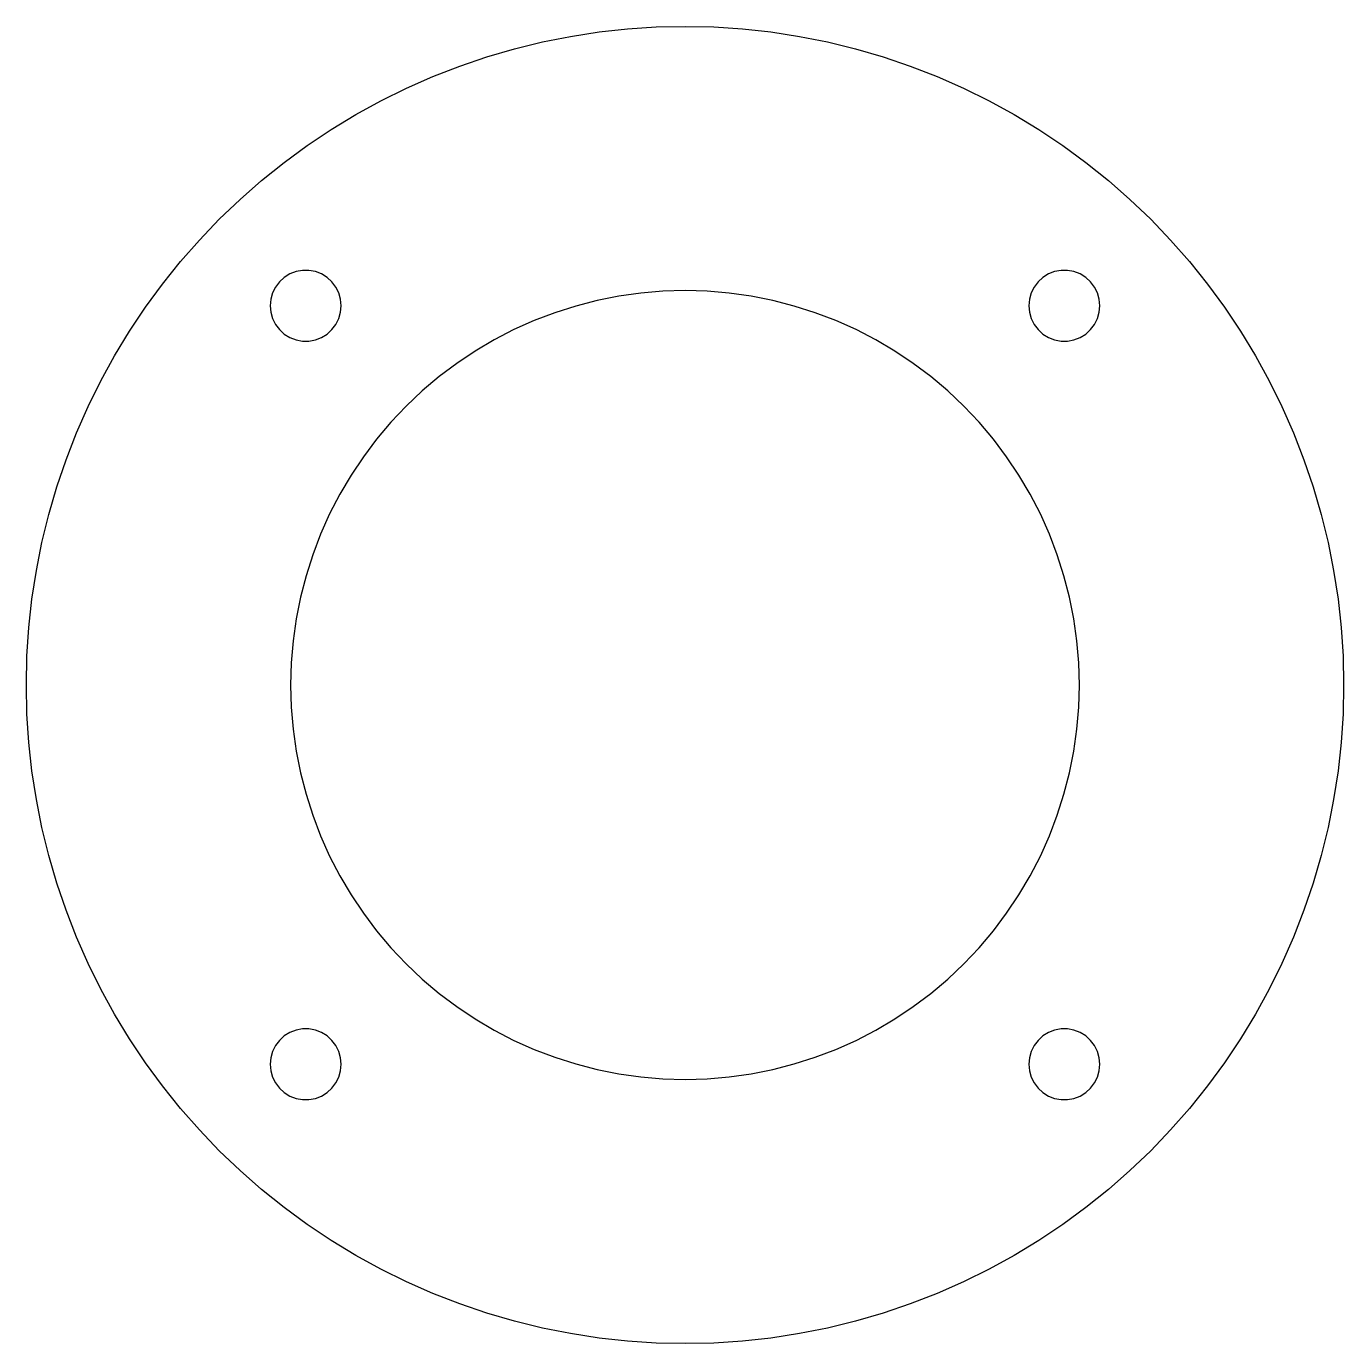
# Model space of a CAD drawing. Header units: millimetres. Extents: x 0 to 83.5, y 0 to 83.5.
import ezdxf

# ---------------------------------------------------------------- set-up
doc = ezdxf.new("R2010")
doc.units = ezdxf.units.MM
doc.layers.add('CUT', color=1, linetype='Continuous')

msp = doc.modelspace()

# ---------------------------------------------------------------- linework, layer by layer
at = {"layer": 'CUT'}
for points in [[(82.5104, 32.7136), (82.0774, 30.9443), (81.5677, 29.1955), (80.9822, 27.4707), (80.322, 25.773), (79.5884, 24.1057), (78.7827, 22.472), (77.9066, 20.875), (76.9616, 19.3177), (75.9496, 17.8032), (74.8725, 16.3342), (73.7324, 14.9136), (72.5313, 13.5441), (71.2717, 12.2283), (69.9559, 10.9687), (68.5864, 9.7676), (67.1658, 8.6275), (65.6968, 7.5504), (64.1823, 6.5384), (62.625, 5.5934), (61.028, 4.7173), (59.3943, 3.9116), (57.727, 3.178), (56.0293, 2.5178), (54.3045, 1.9323), (52.5557, 1.4226), (50.7864, 0.9896), (48.9998, 0.6343), (47.1995, 0.3572), (45.3888, 0.1589), (43.5711, 0.0397), (41.75, 0), (39.9289, 0.0397), (38.1112, 0.1589), (36.3005, 0.3572), (34.5002, 0.6343), (32.7136, 0.9896), (30.9443, 1.4226), (29.1955, 1.9323), (27.4707, 2.5178), (25.773, 3.178), (24.1057, 3.9116), (22.472, 4.7173), (20.875, 5.5934), (19.3177, 6.5384), (17.8032, 7.5504), (16.3342, 8.6275), (14.9136, 9.7676), (13.5441, 10.9687), (12.2283, 12.2283), (10.9687, 13.5441), (9.7676, 14.9136), (8.6275, 16.3342), (7.5504, 17.8032), (6.5384, 19.3177), (5.5934, 20.875), (4.7173, 22.472), (3.9116, 24.1057), (3.178, 25.773), (2.5178, 27.4707), (1.9323, 29.1955), (1.4226, 30.9443), (0.9896, 32.7136), (0.6343, 34.5002), (0.3572, 36.3005), (0.1589, 38.1112), (0.0397, 39.9289), (0, 41.75), (0.0397, 43.5711), (0.1589, 45.3888), (0.3572, 47.1995), (0.6343, 48.9998), (0.9896, 50.7864), (1.4226, 52.5557), (1.9323, 54.3045), (2.5178, 56.0293), (3.178, 57.727), (3.9116, 59.3943), (4.7173, 61.028), (5.5934, 62.625), (6.5384, 64.1823), (7.5504, 65.6968), (8.6275, 67.1658), (9.7676, 68.5864), (10.9687, 69.9559), (12.2283, 71.2717), (13.5441, 72.5313), (14.9136, 73.7324), (16.3342, 74.8725), (17.8032, 75.9496), (19.3177, 76.9616), (20.875, 77.9066), (22.472, 78.7827), (24.1057, 79.5884), (25.773, 80.322), (27.4707, 80.9822), (29.1955, 81.5677), (30.9443, 82.0774), (32.7136, 82.5104), (34.5002, 82.8657), (36.3005, 83.1428), (38.1112, 83.3411), (39.9289, 83.4603), (41.75, 83.5), (43.5711, 83.4603), (45.3888, 83.3411), (47.1995, 83.1428), (48.9998, 82.8657), (50.7864, 82.5104), (52.5557, 82.0774), (54.3045, 81.5677), (56.0293, 80.9822), (57.727, 80.322), (59.3943, 79.5884), (61.028, 78.7827), (62.625, 77.9066), (64.1823, 76.9616), (65.6968, 75.9496), (67.1658, 74.8725), (68.5864, 73.7324), (69.9559, 72.5313), (71.2717, 71.2717), (72.5313, 69.9559), (73.7324, 68.5864), (74.8725, 67.1658), (75.9496, 65.6968), (76.9616, 64.1823), (77.9066, 62.625), (78.7827, 61.028), (79.5884, 59.3943), (80.322, 57.727), (80.9822, 56.0293), (81.5677, 54.3045), (82.0774, 52.5557), (82.5104, 50.7864), (82.8657, 48.9998), (83.1428, 47.1995), (83.3411, 45.3888), (83.4603, 43.5711), (83.5, 41.75), (83.4603, 39.9289), (83.3411, 38.1112), (83.1428, 36.3005), (82.8657, 34.5002)], [(19.6214, 66.9761), (19.3711, 67.3074), (19.0643, 67.5872), (18.7113, 67.8057), (18.3241, 67.9557), (17.916, 68.032), (17.5008, 68.032), (17.0926, 67.9557), (16.7055, 67.8057), (16.3524, 67.5872), (16.0456, 67.3074), (15.7954, 66.9761), (15.6103, 66.6044), (15.4967, 66.2051), (15.4584, 65.7916), (15.4967, 65.3782), (15.6103, 64.9788), (15.7954, 64.6072), (16.0456, 64.2758), (16.3524, 63.9961), (16.7055, 63.7775), (17.0926, 63.6275), (17.5008, 63.5512), (17.916, 63.5512), (18.3241, 63.6275), (18.7113, 63.7775), (19.0643, 63.9961), (19.3711, 64.2758), (19.6214, 64.6072), (19.8064, 64.9788), (19.9201, 65.3782), (19.9584, 65.7916), (19.9201, 66.2051), (19.8064, 66.6044)], [(67.4544, 67.3074), (67.1476, 67.5872), (66.7945, 67.8057), (66.4074, 67.9557), (65.9992, 68.032), (65.584, 68.032), (65.1759, 67.9557), (64.7887, 67.8057), (64.4357, 67.5872), (64.1289, 67.3074), (63.8786, 66.9761), (63.6936, 66.6044), (63.5799, 66.2051), (63.5416, 65.7916), (63.5799, 65.3782), (63.6936, 64.9788), (63.8786, 64.6072), (64.1289, 64.2758), (64.4357, 63.9961), (64.7887, 63.7775), (65.1759, 63.6275), (65.584, 63.5512), (65.9992, 63.5512), (66.4074, 63.6275), (66.7945, 63.7775), (67.1476, 63.9961), (67.4544, 64.2758), (67.7046, 64.6072), (67.8897, 64.9788), (68.0033, 65.3782), (68.0416, 65.7916), (68.0033, 66.2051), (67.8897, 66.6044), (67.7046, 66.9761)], [(65.7729, 48.6709), (65.3471, 50.007), (64.847, 51.3171), (64.2742, 52.5971), (63.6306, 53.843), (62.9181, 55.0508), (62.139, 56.2168), (61.2958, 57.3372), (60.3911, 58.4087), (59.4277, 59.4277), (58.4087, 60.3911), (57.3372, 61.2958), (56.2168, 62.139), (55.0508, 62.9181), (53.843, 63.6306), (52.5971, 64.2742), (51.3171, 64.847), (50.007, 65.3471), (48.6709, 65.7729), (47.313, 66.1232), (45.9377, 66.3968), (44.5491, 66.5928), (43.1518, 66.7107), (41.75, 66.75), (40.3482, 66.7107), (38.9509, 66.5928), (37.5623, 66.3968), (36.187, 66.1232), (34.8291, 65.7729), (33.493, 65.3471), (32.1829, 64.847), (30.9029, 64.2742), (29.657, 63.6306), (28.4492, 62.9181), (27.2832, 62.139), (26.1628, 61.2958), (25.0913, 60.3911), (24.0723, 59.4277), (23.1089, 58.4087), (22.2042, 57.3372), (21.361, 56.2168), (20.5819, 55.0508), (19.8694, 53.843), (19.2258, 52.5971), (18.653, 51.3171), (18.1529, 50.007), (17.7271, 48.6709), (17.3768, 47.313), (17.1032, 45.9377), (16.9072, 44.5491), (16.7893, 43.1518), (16.75, 41.75), (16.7893, 40.3482), (16.9072, 38.9509), (17.1032, 37.5623), (17.3768, 36.187), (17.7271, 34.8291), (18.1529, 33.493), (18.653, 32.1829), (19.2258, 30.9029), (19.8694, 29.657), (20.5819, 28.4492), (21.361, 27.2832), (22.2042, 26.1628), (23.1089, 25.0913), (24.0723, 24.0723), (25.0913, 23.1089), (26.1628, 22.2042), (27.2832, 21.361), (28.4492, 20.5819), (29.657, 19.8694), (30.9029, 19.2258), (32.1829, 18.653), (33.493, 18.1529), (34.8291, 17.7271), (36.187, 17.3768), (37.5623, 17.1032), (38.9509, 16.9072), (40.3482, 16.7893), (41.75, 16.75), (43.1518, 16.7893), (44.5491, 16.9072), (45.9377, 17.1032), (47.313, 17.3768), (48.6709, 17.7271), (50.007, 18.1529), (51.3171, 18.653), (52.5971, 19.2258), (53.843, 19.8694), (55.0508, 20.5819), (56.2168, 21.361), (57.3372, 22.2042), (58.4087, 23.1089), (59.4277, 24.0723), (60.3911, 25.0913), (61.2958, 26.1628), (62.139, 27.2832), (62.9181, 28.4492), (63.6306, 29.657), (64.2742, 30.9029), (64.847, 32.1829), (65.3471, 33.493), (65.7729, 34.8291), (66.1232, 36.187), (66.3968, 37.5623), (66.5928, 38.9509), (66.7107, 40.3482), (66.75, 41.75), (66.7107, 43.1518), (66.5928, 44.5491), (66.3968, 45.9377), (66.1232, 47.313)], [(19.8064, 18.5212), (19.6214, 18.8928), (19.3711, 19.2242), (19.0643, 19.5039), (18.7113, 19.7225), (18.3241, 19.8725), (17.916, 19.9488), (17.5008, 19.9488), (17.0926, 19.8725), (16.7055, 19.7225), (16.3524, 19.5039), (16.0456, 19.2242), (15.7954, 18.8928), (15.6103, 18.5212), (15.4967, 18.1218), (15.4584, 17.7084), (15.4967, 17.2949), (15.6103, 16.8956), (15.7954, 16.5239), (16.0456, 16.1926), (16.3524, 15.9128), (16.7055, 15.6943), (17.0926, 15.5443), (17.5008, 15.468), (17.916, 15.468), (18.3241, 15.5443), (18.7113, 15.6943), (19.0643, 15.9128), (19.3711, 16.1926), (19.6214, 16.5239), (19.8064, 16.8956), (19.9201, 17.2949), (19.9584, 17.7084), (19.9201, 18.1218)], [(68.0033, 18.1218), (67.8897, 18.5212), (67.7046, 18.8928), (67.4544, 19.2242), (67.1476, 19.5039), (66.7945, 19.7225), (66.4074, 19.8725), (65.9992, 19.9488), (65.584, 19.9488), (65.1759, 19.8725), (64.7887, 19.7225), (64.4357, 19.5039), (64.1289, 19.2242), (63.8786, 18.8928), (63.6936, 18.5212), (63.5799, 18.1218), (63.5416, 17.7084), (63.5799, 17.2949), (63.6936, 16.8956), (63.8786, 16.5239), (64.1289, 16.1926), (64.4357, 15.9128), (64.7887, 15.6943), (65.1759, 15.5443), (65.584, 15.468), (65.9992, 15.468), (66.4074, 15.5443), (66.7945, 15.6943), (67.1476, 15.9128), (67.4544, 16.1926), (67.7046, 16.5239), (67.8897, 16.8956), (68.0033, 17.2949), (68.0416, 17.7084)]]:
    msp.add_lwpolyline(points, close=True, dxfattribs=at)

doc.saveas('drawing.dxf')
